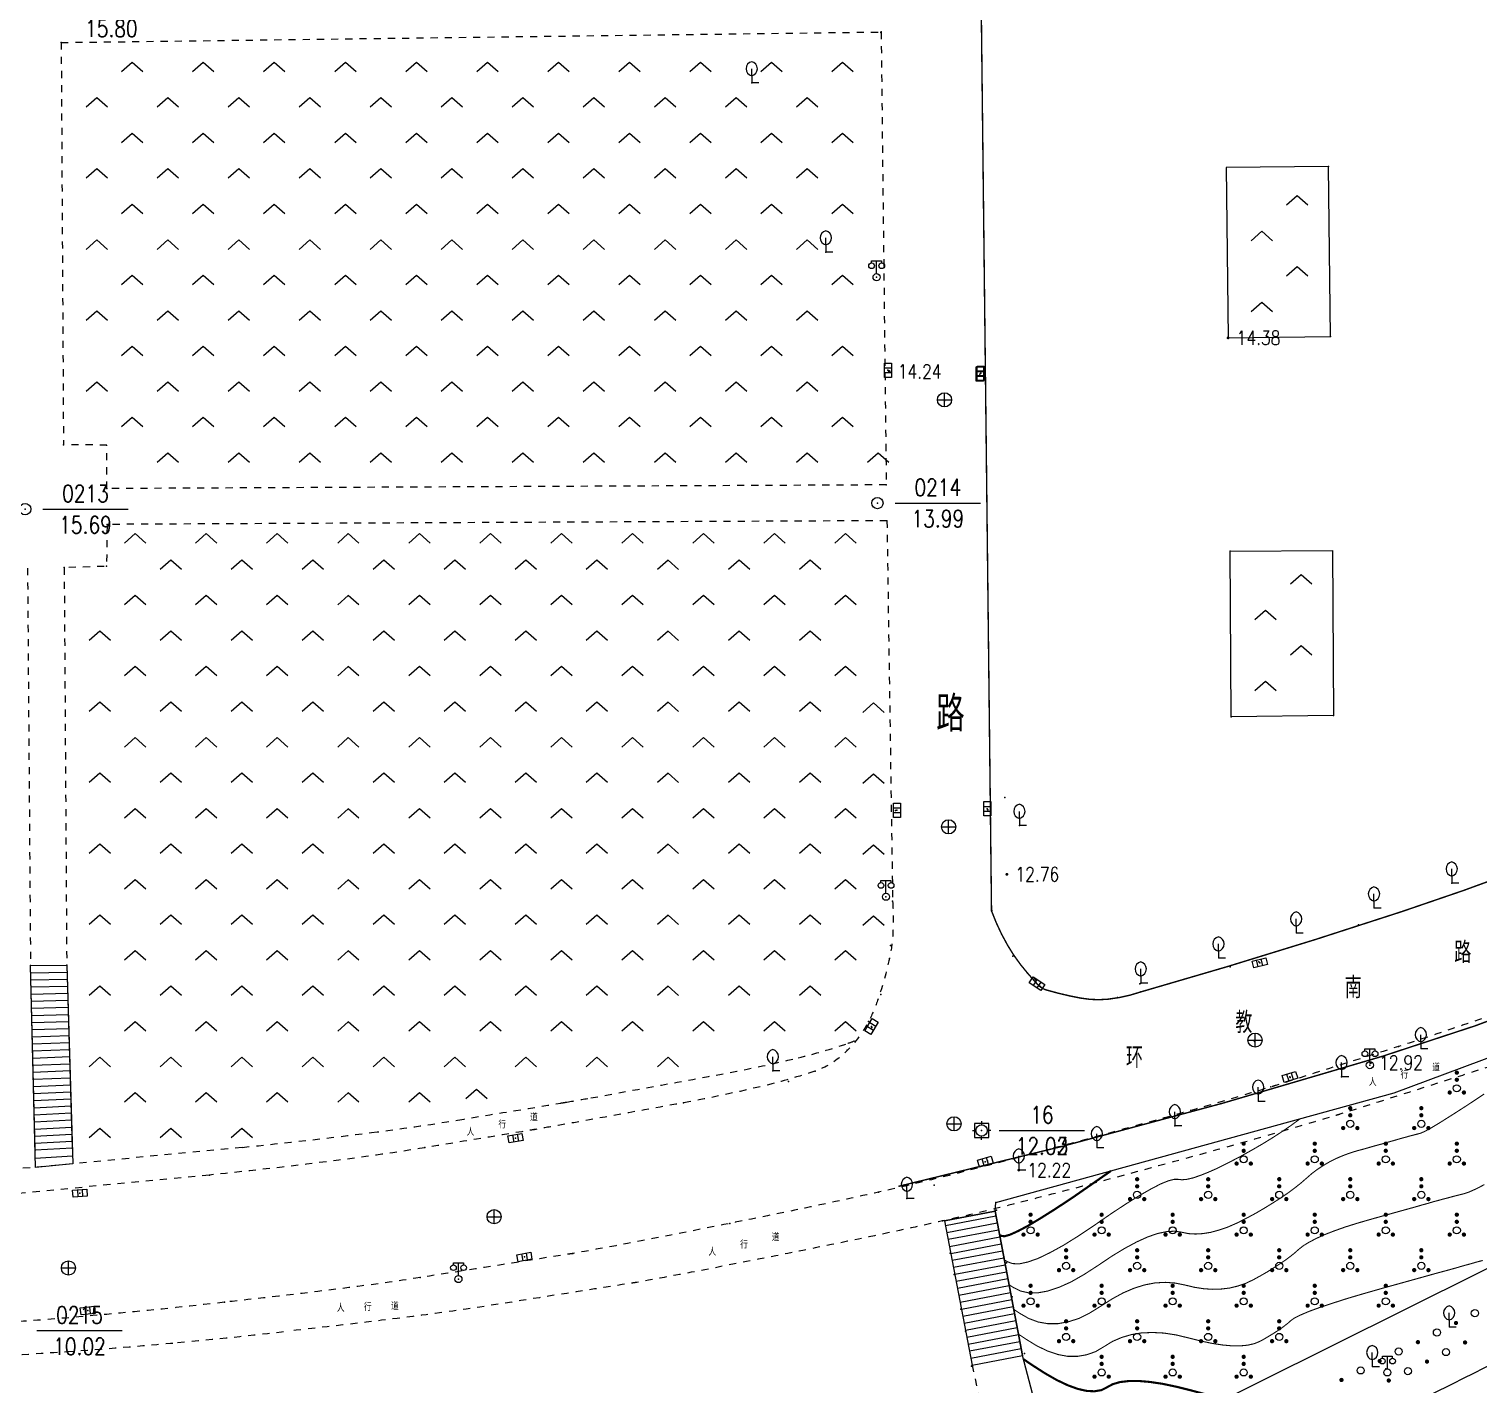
# Model space of a CAD drawing. Extents: x 940 to 2162, y 608 to 1562.
# Drawn here: x 1645.3 to 1747.4, y 707.1 to 802.5 of the extents above; entities that cross this region are included whole.
import ezdxf
from ezdxf.enums import TextEntityAlignment as Align

# ---------------------------------------------------------------- set-up
doc = ezdxf.new("R2010")
doc.units = 0
doc.header["$LTSCALE"] = 0.5
doc.header["$PDSIZE"] = 0.2
doc.linetypes.add('X6', pattern=[2, 1, -1])
doc.layers.get('0').update_dxf_attribs({"linetype": 'CONTINUOUS'})
doc.layers.add('ASSIST', color=7, linetype='CONTINUOUS', plot=False)
for name, color, linetype in [('DGX', 2, 'CONTINUOUS'), ('DLDW', 11, 'CONTINUOUS'), ('DLSS', 4, 'CONTINUOUS'), ('GCD', 1, 'CONTINUOUS'), ('GXYZ', 2, 'CONTINUOUS'), ('JMD', 6, 'CONTINUOUS'), ('KZD', 1, 'CONTINUOUS'), ('ZBTZ', 3, 'CONTINUOUS'), ('ZDH', 1, 'CONTINUOUS')]:
    doc.layers.add(name, color=color, linetype=linetype)
doc.styles.add('HZ', font='rs.shx', dxfattribs={"width": 0.8, "bigfont": 'hztxt.shx'})
doc.linetypes.add('1161', pattern='A,0,[149,AAA.SHX,S=0.15,R=0,X=0,Y=0],-1.6', length=1.6)

# ---------------------------------------------------------------- blocks, each defined once
blk = doc.blocks.new('gc043')
for p, q in [((-1, 0), (1, 0)), ((0, -1), (0, 1))]:
    blk.add_line(p, q)
blk.add_circle((0, 0), 1)
blk = doc.blocks.new('gc097')
for p, q in [((-0.7, 2), (-0.7, 2.3)), ((-0.7, 2.3), (0.7, 2.3)), ((0, 0.5), (0, 2.3)), ((0.7, 2.3), (0.7, 2))]:
    blk.add_line(p, q)
for centre, radius in [((-0.7, 1.6), 0.4), ((0, 0), 0.5), ((0.73, 1.6), 0.4)]:
    blk.add_circle(centre, radius)
blk = doc.blocks.new('gc041')
for p, q in [((-1, 0.5), (1, 0.5)), ((-1, -0.5), (-1, 0.5)), ((-0.33, 0.5), (-0.33, -0.5)), ((0.33, 0.5), (0.33, -0.5)), ((1, 0.5), (1, -0.5)), ((1, -0.5), (-1, -0.5))]:
    blk.add_line(p, q)
blk = doc.blocks.new('gc143')
for p, q in [((0, 1), (0, 2)), ((0, 1), (0, 0)), ((1, 0), (0, 0))]:
    blk.add_line(p, q)
for centre, start, end in [((0.225, 2), 102.68038, 257.31962), ((-0.225, 2), 282.68038, 77.31962)]:
    blk.add_arc(centre, 1.025, start, end)
blk = doc.blocks.new('gc211')
for p, q in [((0, 0), (-1.5, -1.32)), ((1.5, -1.32), (0, 0))]:
    blk.add_line(p, q)
blk = doc.blocks.new('gc115')
blk.add_lwpolyline([(-1, -1), (1, -1), (1, 1), (-1, 1)], close=True)
blk.add_point((0, 0))
blk = doc.blocks.new('gc117')
blk.add_circle((0, 0), 0.8)
blk.add_point((0, 0))
blk = doc.blocks.new('gc253')
at = {"const_width": 0.3}
blk.add_lwpolyline([(-0.15, 0, 1), (0.15, 0, 1)], format="xyb", close=True, dxfattribs=at)
blk = doc.blocks.new('gc170')
at = {"linetype": 'Continuous'}
blk.add_circle((0, 0), 0.5, dxfattribs=at)
blk = doc.blocks.new('GC200')
at = {"linetype": 'Continuous', "const_width": 0.2, "flags": 128}
blk.add_lwpolyline([(-0.1, 0, 1), (0.1, 0, 1)], format="xyb", close=True, dxfattribs=at)
blk = doc.blocks.new('gc116')
for p, q in [((-1.3, 0), (-0.8, 0)), ((0, 1.3), (0, 0.8)), ((1.3, 0), (0.8, 0)), ((0, -1.3), (0, -0.8))]:
    blk.add_line(p, q)
blk.add_circle((0, 0), 0.8)
blk.add_point((0, 0))
blk = doc.blocks.new('gc160')
at = {"const_width": 0.3}
for points in [[(-0.15, 2.2, 1), (0.15, 2.2, 1)], [(-0.15, 1.2, 1), (0.15, 1.2, 1)], [(-1.15, -0.6, 1), (-0.85, -0.6, 1)], [(0.85, -0.6, 1), (1.15, -0.6, 1)]]:
    blk.add_lwpolyline(points, format="xyb", close=True, dxfattribs=at)
blk.add_circle((0, 0), 0.5)

msp = doc.modelspace()

# ---------------------------------------------------------------- linework, layer by layer
at = {"linetype": 'Continuous'}
for p, q in [((1648.42, 722.62), (1645.79, 722.37)), ((1713.33, 719.29, 11.94), (1713.39, 719.89, 12.06)), ((1709.78, 718.62, 11.94), (1713.33, 719.28, 12.03)), ((1709.78, 718.62, 11.94), (1711.71, 708.46, 15.95)), ((1713.33, 719.29, 11.94), (1715.25, 709.14, 15.95)), ((1715.25, 709.14, 15.95), (1713.33, 719.29, 11.94)), ((1711.71, 708.46, 15.95), (1715.25, 709.14, 15.95))]:
    msp.add_line(p, q, dxfattribs=at)
msp.add_point((1740.84, 708.2), dxfattribs=at)
at = {"layer": 'ASSIST', "linetype": 'Continuous', "flags": 128}
msp.add_lwpolyline([(1709.78, 718.62), (1711.71, 708.46), (1715.25, 709.14), (1713.33, 719.29)], close=True, dxfattribs=at)
at = {"layer": 'DGX', "linetype": 'Continuous', "const_width": 0.075}
for points in [[(1714.31, 714.12), (1714.61, 713.92), (1715.12, 713.67), (1715.7, 713.54), (1716.34, 713.54), (1717.05, 713.67), (1717.83, 713.93), (1718.68, 714.31), (1719.59, 714.83), (1720.58, 715.47), (1721.56, 716.13), (1722.47, 716.68), (1723.31, 717.13), (1724.08, 717.48), (1724.78, 717.72), (1725.41, 717.85), (1725.97, 717.88), (1726.46, 717.81), (1726.93, 717.71), (1727.43, 717.68), (1727.95, 717.71), (1728.51, 717.8), (1729.09, 717.96), (1729.71, 718.17), (1730.35, 718.45), (1731.02, 718.79), (1731.69, 719.15), (1732.32, 719.52), (1732.9, 719.88), (1733.45, 720.23), (1733.96, 720.58), (1734.43, 720.93), (1734.86, 721.27), (1735.25, 721.61), (1735.63, 721.94), (1736.03, 722.24), (1736.44, 722.51), (1736.87, 722.76), (1737.32, 722.99), (1737.79, 723.19), (1738.27, 723.37), (1738.78, 723.53), (1739.27, 723.66), (1739.72, 723.79), (1740.14, 723.91), (1740.52, 724.01), (1740.86, 724.11), (1741.17, 724.2), (1741.43, 724.27), (1741.66, 724.34), (1741.87, 724.4), (1742.08, 724.46), (1742.28, 724.51), (1742.48, 724.57), (1742.68, 724.62), (1742.87, 724.67), (1743.07, 724.72), (1743.26, 724.77), (1743.54, 724.89), (1744.01, 725.14), (1744.67, 725.54), (1745.51, 726.07), (1746.54, 726.73), (1747.76, 727.54)], [(1713.98, 715.87), (1714.18, 715.74), (1714.55, 715.6), (1715.03, 715.58), (1715.63, 715.71), (1716.35, 715.96), (1717.18, 716.36), (1718.13, 716.88), (1719.19, 717.54), (1720.37, 718.33), (1721.54, 719.14), (1722.59, 719.83), (1723.51, 720.4), (1724.3, 720.85), (1724.97, 721.2), (1725.51, 721.42), (1725.93, 721.53), (1726.22, 721.53), (1726.49, 721.5), (1726.83, 721.53), (1727.26, 721.63), (1727.76, 721.8), (1728.34, 722.03), (1729, 722.32), (1729.73, 722.69), (1730.55, 723.11), (1731.37, 723.57), (1732.15, 724.02), (1732.88, 724.47), (1733.56, 724.91), (1734.2, 725.35), (1734.78, 725.78), (1734.79, 725.78)], [(1714.64, 712.38), (1715.05, 712.11), (1715.69, 711.74), (1716.36, 711.49), (1717.04, 711.37), (1717.75, 711.37), (1718.48, 711.5), (1719.23, 711.74), (1719.99, 712.12), (1720.78, 712.61), (1721.58, 713.12), (1722.35, 713.54), (1723.12, 713.87), (1723.86, 714.1), (1724.59, 714.24), (1725.31, 714.28), (1726.01, 714.23), (1726.7, 714.09), (1727.37, 713.93), (1728.02, 713.83), (1728.65, 713.79), (1729.26, 713.81), (1729.85, 713.88), (1730.42, 714.02), (1730.97, 714.21), (1731.5, 714.46), (1732.01, 714.74), (1732.48, 715.01), (1732.92, 715.29), (1733.34, 715.56), (1733.73, 715.82), (1734.08, 716.08), (1734.41, 716.34), (1734.7, 716.6), (1735.03, 716.86), (1735.44, 717.11), (1735.94, 717.37), (1736.53, 717.64), (1737.2, 717.9), (1737.96, 718.17), (1738.82, 718.44), (1739.75, 718.71), (1740.68, 718.97), (1741.51, 719.2), (1742.23, 719.4), (1742.85, 719.57), (1743.36, 719.72), (1743.77, 719.83), (1744.07, 719.92), (1744.27, 719.98), (1744.43, 720.02), (1744.62, 720.07), (1744.83, 720.13), (1745.07, 720.19), (1745.33, 720.26), (1745.62, 720.34), (1745.93, 720.42), (1746.27, 720.5), (1746.67, 720.63), (1747.17, 720.85), (1747.77, 721.16)], [(1747.66, 715.82), (1747.38, 715.75), (1747.16, 715.69), (1747, 715.64), (1746.89, 715.61), (1746.71, 715.56), (1746.37, 715.47), (1745.86, 715.32), (1745.18, 715.13), (1744.32, 714.9), (1743.29, 714.61), (1742.1, 714.28), (1740.73, 713.9), (1739.36, 713.51), (1738.14, 713.15), (1737.08, 712.81), (1736.18, 712.51), (1735.44, 712.24), (1734.85, 711.99), (1734.42, 711.78), (1734.15, 711.59), (1733.95, 711.41), (1733.73, 711.24), (1733.49, 711.06), (1733.23, 710.88), (1732.95, 710.7), (1732.64, 710.51), (1732.32, 710.32), (1731.98, 710.13), (1731.59, 709.97), (1731.13, 709.86), (1730.61, 709.81), (1730.01, 709.81), (1729.35, 709.87), (1728.62, 709.98), (1727.81, 710.15), (1726.94, 710.37), (1726.06, 710.58), (1725.21, 710.71), (1724.41, 710.75), (1723.64, 710.72), (1722.92, 710.6), (1722.24, 710.4), (1721.59, 710.12), (1720.99, 709.75), (1720.4, 709.4), (1719.77, 709.18), (1719.13, 709.07), (1718.45, 709.07), (1717.75, 709.2), (1717.02, 709.45), (1716.27, 709.81), (1715.49, 710.29), (1714.97, 710.64)]]:
    msp.add_lwpolyline(points, dxfattribs=at)
at = {"layer": 'DGX', "color": 3, "linetype": 'Continuous', "const_width": 0.15}
for points in [[(1713.65, 717.61), (1713.74, 717.56), (1713.98, 717.52), (1714.37, 717.63), (1714.93, 717.88), (1715.65, 718.26), (1716.53, 718.79), (1717.58, 719.45), (1718.79, 720.25), (1720.16, 721.2), (1721.48, 722.12)], [(1729.52, 706.07), (1729.21, 706.13), (1728.26, 706.37), (1727.18, 706.66), (1726.1, 706.93), (1725.11, 707.14), (1724.22, 707.27), (1723.42, 707.34), (1722.72, 707.33), (1722.12, 707.26), (1721.61, 707.11), (1721.2, 706.89), (1720.8, 706.69), (1720.32, 706.61), (1719.77, 706.64), (1719.15, 706.78), (1718.46, 707.03), (1717.68, 707.4), (1716.84, 707.88), (1715.92, 708.47), (1715.32, 708.88)]]:
    msp.add_lwpolyline(points, dxfattribs=at)
at = {"layer": 'DLSS', "linetype": 'Continuous', "const_width": 0.1}
msp.add_lwpolyline([(1706.59, 721.05, 0.017307), (1740.62, 730.2, 0.029753), (1759.84, 737.37, 0.002264), (1797.93, 754.41, 0.016867), (1802.95, 756.89, 0.005613), (1818.87, 765.67, 0.016551), (1824.13, 768.88, 0.004146), (1824.78, 769.32, 0.000071), (1862.92, 795.31, 0.002848), (1919.74, 834.52, 0.002246), (1991.3, 884.98)], format="xyb", dxfattribs=at)
at = {"layer": 'DLSS', "linetype": 'Continuous', "const_width": 0.1, "flags": 128}
msp.add_lwpolyline([(1713.08, 740.43), (1711.49, 880.45)], dxfattribs=at)
at = {"layer": 'DLSS', "linetype": 'Continuous', "flags": 128}
for points in [[(1723.58, 734.72, 0.1, 0.1, 0.010533), (1741.97, 740.38, 0.1, 0.1, 0.014817), (1754.81, 745.06, 0.1, 0.1, 0.00044), (1766.46, 749.71, 0.1, 0.1, 0.002489), (1768.51, 750.54, 0.1, 0.1, 0.014074), (1792.58, 761.26, 0.1, 0.1, 0.020321), (1808.7, 769.81, 0.1, 0.1, 0.008273), (1821.42, 777.52, 0.1, 0.1, 0.007654), (1834.9, 786.29, 0.1, 0.1, 0.002059), (1845.26, 793.32, 0.1, 0.1, 0.001573), (1858.76, 802.62, 0.1, 0.1, 0.006646), (1865.26, 807.26, 0.1, 0.1, 0.005572), (1872.88, 812.99, 0.1, 0.1, 0.063061), (1873.91, 814.01, 0.1, 0.1, 0.018351), (1876.85, 818.06, 0.1, 0.1, 0)], [(1713.08, 740.43, 0.1, 0.1, 0.043804), (1714.21, 738.01, 0.1, 0.1, 0.048304), (1715.62, 736.04, 0.1, 0.1, 0.00604), (1716.28, 735.3, 0.1, 0.1, 0.024994), (1716.45, 735.13, 0.1, 0.1, 0.112438), (1716.97, 734.85, 0.1, 0.1, 0.026204), (1719.4, 734.28, 0.1, 0.1, 0.069723), (1721.28, 734.21, 0.1, 0.1, 0.055506), (1723.58, 734.72, 0.1, 0.1, 0)]]:
    msp.add_lwpolyline(points, format="xyseb", dxfattribs=at)
at = {"layer": 'DLSS', "linetype": 'X6', "flags": 128}
for points in [[(1647.6, 801.55), (1705.31, 802.29)], [(1705.31, 802.29), (1705.67, 770.41)], [(1647.6, 801.55), (1647.76, 773.24)], [(1650.82, 773.21), (1647.76, 773.24)], [(1650.82, 770.15), (1650.82, 773.21)], [(1705.67, 770.41), (1650.82, 770.15)], [(1705.72, 767.89), (1650.83, 767.63), (1650.79, 764.68), (1647.81, 764.59)], [(1705.72, 767.89), (1706.12, 741.1)], [(1645.23, 764.55), (1645.44, 736.57)], [(1647.81, 764.59), (1647.99, 736.61)], [(1660.34, 723.78), (1645.8, 722.37), (1636.44, 721.87), (1629.15, 721.67), (1593.15, 721.07)], [(1711.71, 708.46), (1712.2, 706.25)]]:
    msp.add_lwpolyline(points, dxfattribs=at)
for points in [[(1706.12, 741.1, -0.03064), (1706.13, 738.75, -0.042506), (1705.9, 737.08, -0.023633), (1705.1, 734.23, -0.040625), (1704.43, 732.65, -0.085406), (1702.68, 730.36, -0.105387), (1700.66, 729.15, -0.02279), (1697.17, 728.14, -0.014078), (1691.41, 726.92, -0.000486), (1682.57, 725.32, -0.002576), (1680.9, 725.03, -0.00119), (1680.47, 724.96, -0.00007), (1673.2, 723.76, -0.009138), (1667.15, 722.88, -0.006098), (1658.03, 721.83)], [(1756.97, 736.24, -0.004853), (1747.72, 732.89, -0.007545), (1741.72, 730.88, -0.000138), (1733.1, 728.14, -0.003267), (1732.73, 728.03, -0.004602), (1727.1, 726.38, -0.003122), (1718.77, 724.08, -0.003912), (1710.1, 721.81, -0.006862), (1705.13, 720.63, -0.003309), (1700.73, 719.67, -0.002403), (1694.66, 718.43, -0.002057), (1688, 717.12, -0.003137), (1683.62, 716.31, -0.005146), (1683.23, 716.25, -0.000191), (1672.87, 714.62, -0.007373), (1667.85, 713.91, -0.004242), (1659.09, 712.88)], [(1761.47, 734.21, -0.004853), (1752.22, 730.86, -0.007545), (1746.22, 728.85, -0.000138), (1737.59, 726.11, -0.003267), (1737.23, 726, -0.004602), (1731.6, 724.35, -0.003122), (1723.27, 722.05, -0.003912), (1714.6, 719.78, -0.006862), (1709.63, 718.6, -0.003309), (1705.23, 717.64, -0.002403), (1699.16, 716.4, -0.002057), (1692.49, 715.09, -0.003137), (1688.12, 714.28, -0.005146), (1687.73, 714.22, -0.000191), (1677.37, 712.59, -0.007373), (1672.34, 711.88, -0.004242), (1663.59, 710.85)], [(1659.09, 712.88, -0.005578), (1651.29, 712.07, -0.005578), (1643.48, 711.43, -0.00509), (1636.34, 711.01, -0.00509), (1629.19, 710.73)]]:
    msp.add_lwpolyline(points, format="xyb", dxfattribs=at)
at = {"layer": 'DLSS', "linetype": 'X6'}
for points in [[(1703.6, 731.36, -0.03038), (1702.96, 731.1, -0.02279), (1699.47, 730.08, -0.014078), (1693.71, 728.87, -0.000486), (1684.87, 727.26, -0.002576), (1683.2, 726.97, -0.00119), (1682.77, 726.9, -0.00007), (1675.5, 725.7, -0.009138), (1669.45, 724.82, -0.006098), (1660.34, 723.78)], [(1663.59, 710.85, -0.005578), (1655.79, 710.04, -0.005578), (1647.98, 709.41, -0.00509), (1640.84, 708.98, -0.009185), (1627.94, 708.58)]]:
    msp.add_lwpolyline(points, format="xyb", dxfattribs=at)
at = {"layer": 'DLSS', "linetype": 'X6', "elevation": 10.22, "flags": 128}
msp.add_lwpolyline([(1658.03, 721.83), (1643.49, 720.43), (1634.13, 719.93), (1626.85, 719.72), (1590.85, 719.13)], dxfattribs=at)
at = {"layer": 'JMD', "linetype": 'Continuous'}
for p, q in [((1645.44, 736.57), (1647.99, 736.61)), ((1645.79, 722.37), (1645.44, 736.57)), ((1645.45, 736.07), (1648.01, 736.11)), ((1647.99, 736.61), (1648.42, 722.62)), ((1645.47, 735.57), (1648.02, 735.62)), ((1645.48, 735.07), (1648.04, 735.12)), ((1645.49, 734.57), (1648.05, 734.63)), ((1645.5, 734.07), (1648.07, 734.13)), ((1645.52, 733.57), (1648.08, 733.64)), ((1645.53, 733.07), (1648.1, 733.14)), ((1645.54, 732.57), (1648.11, 732.64)), ((1645.55, 732.07), (1648.13, 732.15)), ((1645.56, 731.57), (1648.14, 731.65)), ((1645.58, 731.07), (1648.16, 731.16)), ((1645.59, 730.57), (1648.17, 730.66)), ((1645.6, 730.07), (1648.19, 730.17)), ((1645.61, 729.57), (1648.2, 729.67)), ((1645.62, 729.07), (1648.22, 729.18)), ((1645.64, 728.57), (1648.23, 728.68)), ((1645.65, 728.07), (1648.25, 728.18)), ((1645.66, 727.57), (1648.26, 727.69)), ((1645.67, 727.07), (1648.28, 727.19)), ((1645.69, 726.57), (1648.29, 726.7)), ((1645.7, 726.07), (1648.31, 726.2)), ((1645.71, 725.57), (1648.32, 725.71)), ((1645.72, 725.07), (1648.34, 725.21)), ((1645.73, 724.57), (1648.35, 724.71)), ((1645.75, 724.07), (1648.37, 724.22)), ((1645.77, 723.02), (1648.4, 723.19)), ((1709.78, 718.62), (1711.71, 708.46)), ((1709.85, 718.29), (1713.39, 718.96)), ((1715.25, 709.14), (1713.33, 719.29)), ((1709.94, 717.8), (1713.48, 718.47)), ((1710.03, 717.31), (1713.58, 717.98)), ((1710.13, 716.81), (1713.67, 717.49)), ((1710.22, 716.32), (1713.76, 717)), ((1710.31, 715.83), (1713.86, 716.5)), ((1710.41, 715.34), (1713.95, 716.01)), ((1710.5, 714.85), (1714.04, 715.52)), ((1710.59, 714.36), (1714.14, 715.03)), ((1710.68, 713.87), (1714.23, 714.54)), ((1710.78, 713.38), (1714.32, 714.05)), ((1710.87, 712.88), (1714.42, 713.56)), ((1710.96, 712.39), (1714.51, 713.07)), ((1711.06, 711.9), (1714.6, 712.57)), ((1711.15, 711.41), (1714.69, 712.08)), ((1711.24, 710.92), (1714.79, 711.59)), ((1711.34, 710.43), (1714.88, 711.1)), ((1711.43, 709.94), (1714.97, 710.61)), ((1711.52, 709.45), (1715.07, 710.12)), ((1711.62, 708.95), (1715.16, 709.63))]:
    msp.add_line(p, q, dxfattribs=at)
at = {"layer": 'JMD', "linetype": 'Continuous', "flags": 128}
msp.add_lwpolyline([(1645.76, 723.58), (1645.44, 736.57), (1647.99, 736.61), (1648.38, 723.73)], close=True, dxfattribs=at)
at = {"layer": 'KZD', "linetype": 'Continuous'}
for p, q in [((1646.31, 768.7), (1652.31, 768.7)), ((1706.3, 769.13), (1712.3, 769.13)), ((1713.63, 724.97), (1719.63, 724.97)), ((1713.63, 724.97), (1719.63, 724.97)), ((1645.89, 710.88), (1651.89, 710.88))]:
    msp.add_line(p, q, dxfattribs=at)
at = {"layer": 'ZBTZ', "linetype": '1161', "flags": 128}
msp.add_lwpolyline([(2121.82, 1026.51), (2151.19, 995.67), (2151.42, 993.36), (2151.53, 990.43), (2151.53, 989.01), (2151.38, 988.34), (2151, 986.93), (2150.02, 985.07), (2148.29, 982.5), (2146.19, 980.09), (2145.7, 979.78), (2096.33, 944.91), (2043.54, 908.4), (1945.97, 839.94), (1866.41, 784.94), (1844, 770.51), (1793.75, 739.61), (1787.35, 736.36), (1781.6, 733.16), (1764.84, 723.95), (1752.6, 717.55), (1721.55, 702.1), (1717.35, 700.44), (1716.8, 703.25), (1715.25, 709.14), (1713.33, 719.29), (1713.39, 719.89), (1741.42, 727.61), (1760.94, 734.89), (1799.05, 751.94), (1804.24, 754.5), (1825.48, 766.53), (1841.91, 776.8), (1864.56, 793.15), (1992.85, 882.76), (2000.01, 888.8), (2003.78, 892.56), (2012.65, 902.66), (2015.54, 906.34), (2020.91, 915), (2025.38, 925.02), (2030.02, 940.68), (2031.48, 947.7), (2032.67, 959.12), (2038.74, 959.05), (2038.79, 969.11), (2032.71, 969.19), (2030.8, 1037.78), (2029.78, 1088.82), (2027.96, 1095.29), (2025.31, 1099.93), (2022.41, 1105.06), (2019.03, 1109.61), (2017.02, 1111.92), (2001.14, 1128.32), (1942.65, 1190.71), (1941.55, 1191.89), (1941.02, 1193.1), (1940.91, 1193.98), (1940.93, 1194.88), (1941.08, 1195.88), (1941.44, 1197.02), (1942.05, 1198.13), (1942.56, 1198.77), (1943.3, 1199.49), (1944.46, 1200.39), (1945.46, 1200.71), (1947.06, 1201.06), (1949.3, 1201.03), (1953.93, 1200.94), (1955.83, 1200.74), (2121.12, 1027.25)], close=True, dxfattribs=at)
at = {"layer": 'ZBTZ', "linetype": 'Continuous', "flags": 128}
for points, elevation in [([(1729.73, 780.76), (1736.93, 780.85), (1736.8, 792.82), (1729.6, 792.74)], 14.38), ([(1737.15, 754.19), (1729.94, 754.08), (1729.87, 765.75), (1737.08, 765.8)], 13.44)]:
    msp.add_lwpolyline(points, close=True, dxfattribs=dict(at, elevation=elevation))
msp.add_lwpolyline([(1750.45, 709.65, -0.004776), (1744.63, 706.68, -0.002409), (1732.99, 700.96, -0.000441), (1731.87, 700.42, -0.000032), (1716.23, 692.86, -0.000903), (1715.13, 692.33, -0.000229), (1710.78, 690.25), (1712.61, 685.29), (1799.02, 729.95)], format="xyb", dxfattribs=at)
at = {"layer": 'ZDH', "linetype": 'Continuous'}
for p in [(1705.3, 802.26, 15.14), (1705.31, 802.29, 15.14), (1647.6, 801.55, 15.72), (1696.2, 798.7, 15.77), (1736.8, 792.82, 14.81), (1701.42, 786.8, 15.83), (1704.99, 785.03, 15.21), (1729.73, 780.76, 14.38), (1736.93, 780.85, 14.38), (1705.79, 778.48, 14.23), (1705.88, 778.39, 14.24), (1712.26, 778.21, 14.28), (1712.32, 778.27, 14.26), (1709.77, 776.4, 14.23), (1709.77, 776.32, 14.24), (1647.76, 773.24, 15.66), (1650.82, 770.15, 15.69), (1705.67, 770.41, 13.86), (1650.83, 767.63, 15.68), (1705.72, 767.89, 13.74), (1729.87, 765.75, 13.84), (1647.81, 764.59, 15.69), (1650.79, 764.68, 15.64), (1729.94, 754.08, 13.38), (1737.15, 754.19, 13.44), (1714.02, 748.4, 12.98), (1706.33, 747.5, 12.75), (1706.42, 747.51, 12.74), (1712.78, 747.62, 12.79), (1712.81, 747.53, 12.8), (1710.06, 746.34, 12.77), (1710.08, 746.31, 12.78), (1715.04, 746.43, 12.85), (1714.16, 743, 12.76), (1745.47, 742.38, 13.24), (1705.65, 741.42, 12.64), (1705.65, 741.42, 12.64), (1705.65, 741.42, 12.64), (1706.12, 741.1, 12.44), (1706.12, 741.1, 12.44), (1706.12, 741.1, 12.44), (1713.08, 740.43, 12.47), (1713.1, 740.45, 12.47), (1713.1, 740.45, 12.47), (1713.1, 740.45, 12.47), (1738.91, 739.44, 12.85), (1738.91, 739.44, 12.85), (1738.91, 739.44, 12.85), (1705.98, 737.98, 12.24), (1705.9, 737.08, 12.16), (1705.9, 737.08, 12.16), (1705.9, 737.08, 12.16), (1714.59, 737.25, 12.31), (1714.59, 737.25, 12.31), (1714.59, 737.25, 12.31), (1645.44, 736.57, 15.31), (1647.99, 736.61, 15.34), (1715.62, 736.04, 12.26), (1729.88, 736.49, 12.5), (1729.88, 736.49, 12.5), (1729.88, 736.49, 12.5), (1731.9, 736.85, 12.6), (1731.9, 736.85, 12.6), (1731.9, 736.85, 12.6), (1731.96, 736.77, 12.6), (1716.11, 735.64, 12.22), (1716.11, 735.64, 12.22), (1716.11, 735.64, 12.22), (1716.19, 735.57, 12.2), (1716.45, 735.13, 12.17), (1716.52, 735.1, 12.17), (1716.52, 735.1, 12.17), (1716.52, 735.1, 12.17), (1723.52, 735.29, 12.61), (1723.52, 735.29, 12.61), (1723.52, 735.29, 12.61), (1723.58, 735.34, 12.62), (1705.29, 734.55, 11.99), (1719.4, 734.28, 12.25), (1721.95, 734.33, 12.33), (1721.95, 734.33, 12.33), (1721.95, 734.33, 12.33), (1723.58, 734.72, 12.33), (1704.43, 732.65, 11.86), (1704.43, 732.65, 11.86), (1704.43, 732.65, 11.86), (1704.64, 732.29, 11.84), (1704.64, 732.29, 11.84), (1704.64, 732.29, 11.84), (1704.65, 732.22, 11.85), (1731.6, 731.24, 12.6), (1731.63, 731.33, 12.6), (1731.63, 731.33, 12.6), (1731.63, 731.33, 12.6), (1741.72, 730.88, 12.83), (1741.72, 730.88, 12.83), (1741.72, 730.88, 12.83), (1702.91, 730.63, 11.7), (1739.76, 729.74, 12.92), (1697.69, 729.16, 11.87), (1697.69, 729.16, 11.87), (1697.69, 729.16, 11.87), (1700.66, 729.15, 11.64), (1700.66, 729.15, 11.64), (1700.66, 729.15, 11.64), (1734.08, 728.74, 12.6), (1734.08, 728.74, 12.6), (1734.08, 728.74, 12.6), (1734.11, 728.69, 12.6), (1737.72, 728.75, 12.96), (1739.71, 729.57, 12.9), (1739.71, 729.57, 12.9), (1739.71, 729.57, 12.9), (1698.8, 728.42, 11.57), (1732.73, 728.03, 12.55), (1732.73, 728.03, 12.55), (1732.73, 728.03, 12.55), (1691.41, 726.92, 11.27), (1691.41, 726.92, 11.27), (1691.41, 726.92, 11.27), (1680.9, 725.03, 10.91), (1680.9, 725.03, 10.91), (1680.9, 725.03, 10.91), (1710.44, 725.44, 11.97), (1710.44, 725.44, 11.97), (1710.44, 725.44, 11.97), (1712.38, 724.97, 12.02), (1725.98, 725.29, 12.49), (1648.38, 723.73, 10.13), (1648.38, 723.73, 10.13), (1673.2, 723.76, 10.69), (1673.2, 723.76, 10.69), (1673.2, 723.76, 10.69), (1679.57, 724.43, 10.8), (1679.57, 724.43, 10.8), (1679.57, 724.43, 10.8), (1718.77, 724.08, 12.14), (1718.77, 724.08, 12.14), (1718.77, 724.08, 12.14), (1645.76, 723.58, 10.07), (1645.76, 723.58, 10.07), (1712.64, 722.77, 11.91), (1712.64, 722.77, 11.91), (1712.64, 722.77, 11.91), (1712.79, 722.84, 11.93), (1658.03, 721.83, 10.22), (1658.03, 721.83, 10.22), (1658.03, 721.83, 10.22), (1715, 722.18, 12.22), (1648.92, 720.55, 9.96), (1648.92, 720.55, 9.96), (1705.13, 720.63, 11.64), (1705.13, 720.63, 11.64), (1705.13, 720.63, 11.64), (1706.59, 721.05, 11.69), (1709.04, 721.13, 11.86), (1707.13, 720.18, 11.87), (1713.39, 719.89, 12.06), (1678.07, 718.9, 10.83), (1678.07, 718.9, 10.83), (1678.07, 718.9, 10.83), (1678.09, 718.89, 10.85), (1678.09, 718.89, 10.85), (1709.63, 718.6, 11.96), (1709.63, 718.6, 11.96), (1709.63, 718.6, 11.96), (1709.78, 718.62, 11.94), (1713.33, 719.28, 12.03), (1713.43, 719.35, 12.05), (1713.43, 719.35, 12.05), (1713.43, 719.35, 12.05), (1694.66, 718.43, 11.32), (1694.66, 718.43, 11.32), (1694.66, 718.43, 11.32), (1680.2, 716.07, 10.87), (1680.2, 716.07, 10.87), (1680.2, 716.07, 10.87), (1683.62, 716.31, 10.98), (1683.62, 716.31, 10.98), (1683.62, 716.31, 10.98), (1710.16, 716.33, 13.21), (1710.16, 716.33, 13.21), (1710.16, 716.33, 13.21), (1714.14, 715.66, 13.19), (1714.14, 715.66, 13.19), (1714.14, 715.66, 13.19), (1648.11, 715.29, 9.98), (1648.11, 715.29, 9.98), (1672.87, 714.62, 10.63), (1672.87, 714.62, 10.63), (1672.87, 714.62, 10.63), (1675.56, 714.51, 10.88), (1675.56, 714.51, 10.88), (1675.56, 714.51, 10.88), (1710.44, 714.83, 13.2), (1710.44, 714.83, 13.2), (1710.44, 714.83, 13.2), (1659.09, 712.88, 10.23), (1659.09, 712.88, 10.23), (1659.09, 712.88, 10.23), (1710.92, 712.4, 14.61), (1710.92, 712.4, 14.61), (1710.92, 712.4, 14.61), (1714.54, 713.25, 14.64), (1714.54, 713.25, 14.64), (1714.54, 713.25, 14.64), (1649.47, 712.29, 9.95), (1649.47, 712.29, 9.95), (1711.26, 710.85, 14.61), (1711.26, 710.85, 14.61), (1711.26, 710.85, 14.61), (1711.66, 708.38, 15.96), (1711.66, 708.38, 15.96), (1711.66, 708.38, 15.96), (1711.71, 708.46, 15.95), (1715.4, 709.28, 15.62), (1715.4, 709.28, 15.62), (1715.4, 709.28, 15.62)]:
    msp.add_point(p, dxfattribs=at)

# ---------------------------------------------------------------- block references
at = {"layer": 'DLDW', "linetype": 'Continuous', "xscale": 0.5, "yscale": 0.5}
for p in [(1704.99, 785.03, 15.21), (1705.65, 741.42, 12.64), (1739.71, 729.57, 12.9), (1675.56, 714.51, 10.88), (1740.94, 707.94, 15.84)]:
    msp.add_blockref('gc097', p, dxfattribs=at)
at = {"layer": 'GCD', "linetype": 'Continuous'}
ref = msp.add_blockref('GC200', (1729.73, 780.76, 14.38), dxfattribs=dict(at, xscale=0.5, yscale=0.5, zscale=0.5))
ref.add_attrib('height', '14.38', dxfattribs={"linetype": 'Continuous', "height": 1, "style": 'HZ', "width": 0.8}).set_placement((1730.33, 780.76, 14.38), align=Align.MIDDLE_LEFT)
ref = msp.add_blockref('GC200', (1705.88, 778.39, 14.24), dxfattribs=dict(at, xscale=0.5, yscale=0.5, zscale=0.5))
ref.add_attrib('height', '14.24', dxfattribs={"linetype": 'Continuous', "height": 1, "style": 'HZ', "width": 0.8}).set_placement((1706.48, 778.39, 14.24), align=Align.MIDDLE_LEFT)
ref = msp.add_blockref('GC200', (1714.16, 743, 12.76), dxfattribs=dict(at, xscale=0.5, yscale=0.5, zscale=0.5))
ref.add_attrib('height', '12.76', dxfattribs={"linetype": 'Continuous', "height": 1, "style": 'HZ', "width": 0.8}).set_placement((1714.76, 743, 12.76), align=Align.MIDDLE_LEFT)
ref = msp.add_blockref('GC200', (1739.76, 729.74, 12.92), dxfattribs=dict(at, xscale=0.5, yscale=0.5, zscale=0.5))
ref.add_attrib('height', '12.92', dxfattribs={"linetype": 'Continuous', "height": 1, "style": 'HZ', "width": 0.8}).set_placement((1740.36, 729.74, 12.92), align=Align.MIDDLE_LEFT)
ref = msp.add_blockref('GC200', (1715, 722.18, 12.22), dxfattribs=dict(at, xscale=0.5, yscale=0.5, zscale=0.5))
ref.add_attrib('height', '12.22', dxfattribs={"linetype": 'Continuous', "height": 1, "style": 'HZ', "width": 0.8}).set_placement((1715.6, 722.18, 12.22), align=Align.MIDDLE_LEFT)
at = {"layer": 'GXYZ', "linetype": 'Continuous', "xscale": 0.5, "yscale": 0.5, "zscale": 0.5}
for p, rotation in [((1705.79, 778.48, 14.23), 90), ((1712.26, 778.21, 14.28), 270), ((1712.32, 778.27, 14.26), 90), ((1712.78, 747.62, 12.79), 90), ((1706.42, 747.51, 12.74), 90), ((1731.96, 736.77, 12.6), 193.7882880102591), ((1716.28, 735.3), 326.6019541860506), ((1704.64, 732.29, 11.84), 59.01689012150865), ((1734.08, 728.74, 12.6), 17.4008644065725), ((1679.57, 724.43, 10.8), 10.08581660843414), ((1712.64, 722.77, 11.91), 196.1933528270302), ((1648.92, 720.55, 9.96), 4.190166384162169), ((1680.2, 716.07, 10.87), 10.31217081632518), ((1649.47, 712.29, 9.95), 186.1245665934016)]:
    msp.add_blockref('gc041', p, dxfattribs=dict(at, rotation=rotation))
at = {"layer": 'GXYZ', "linetype": 'Continuous', "xscale": 0.5, "yscale": 0.5}
for p in [(1709.77, 776.4, 14.23), (1710.06, 746.34, 12.77), (1731.63, 731.33, 12.6), (1710.44, 725.44, 11.97), (1678.07, 718.9, 10.83), (1648.11, 715.29, 9.98)]:
    msp.add_blockref('gc043', p, dxfattribs=at)
at = {"layer": 'KZD', "linetype": 'Continuous', "xscale": 0.5, "yscale": 0.5}
for name, p in [('gc117', (1705.05, 769.13, 13.99)), ('gc117', (1645.06, 768.7, 15.69)), ('gc116', (1712.38, 724.97, 12.02)), ('gc115', (1712.38, 724.97, 12.03))]:
    msp.add_blockref(name, p, dxfattribs=at)
at = {"layer": 'ZBTZ', "linetype": 'Continuous', "xscale": 0.5, "yscale": 0.5}
for name, p in [('gc211', (1652.6, 800.15)), ('gc211', (1657.6, 800.15)), ('gc211', (1662.6, 800.15)), ('gc211', (1667.6, 800.15)), ('gc211', (1672.6, 800.15)), ('gc211', (1677.6, 800.15)), ('gc211', (1682.6, 800.15)), ('gc211', (1687.6, 800.15)), ('gc211', (1692.6, 800.15)), ('gc143', (1696.2, 798.7, 15.77)), ('gc211', (1697.6, 800.15)), ('gc211', (1702.6, 800.15)), ('gc211', (1650.1, 797.65)), ('gc211', (1655.1, 797.65)), ('gc211', (1660.1, 797.65)), ('gc211', (1665.1, 797.65)), ('gc211', (1670.1, 797.65)), ('gc211', (1675.1, 797.65)), ('gc211', (1680.1, 797.65)), ('gc211', (1685.1, 797.65)), ('gc211', (1690.1, 797.65)), ('gc211', (1695.1, 797.65)), ('gc211', (1700.1, 797.65)), ('gc211', (1652.6, 795.15)), ('gc211', (1657.6, 795.15)), ('gc211', (1662.6, 795.15)), ('gc211', (1667.6, 795.15)), ('gc211', (1672.6, 795.15)), ('gc211', (1677.6, 795.15)), ('gc211', (1682.6, 795.15)), ('gc211', (1687.6, 795.15)), ('gc211', (1692.6, 795.15)), ('gc211', (1697.6, 795.15)), ('gc211', (1702.6, 795.15)), ('gc211', (1650.1, 792.65)), ('gc211', (1655.1, 792.65)), ('gc211', (1660.1, 792.65)), ('gc211', (1665.1, 792.65)), ('gc211', (1670.1, 792.65)), ('gc211', (1675.1, 792.65)), ('gc211', (1680.1, 792.65)), ('gc211', (1685.1, 792.65)), ('gc211', (1690.1, 792.65)), ('gc211', (1695.1, 792.65)), ('gc211', (1700.1, 792.65)), ('gc211', (1652.6, 790.15)), ('gc211', (1657.6, 790.15)), ('gc211', (1662.6, 790.15)), ('gc211', (1667.6, 790.15)), ('gc211', (1672.6, 790.15)), ('gc211', (1677.6, 790.15)), ('gc211', (1682.6, 790.15)), ('gc211', (1687.6, 790.15)), ('gc211', (1692.6, 790.15)), ('gc211', (1697.6, 790.15)), ('gc211', (1702.6, 790.15)), ('gc211', (1734.6, 790.76)), ('gc143', (1701.42, 786.8, 15.83)), ('gc211', (1732.1, 788.26)), ('gc211', (1650.1, 787.65)), ('gc211', (1655.1, 787.65)), ('gc211', (1660.1, 787.65)), ('gc211', (1665.1, 787.65)), ('gc211', (1670.1, 787.65)), ('gc211', (1675.1, 787.65)), ('gc211', (1680.1, 787.65)), ('gc211', (1685.1, 787.65)), ('gc211', (1690.1, 787.65)), ('gc211', (1695.1, 787.65)), ('gc211', (1700.1, 787.65)), ('gc211', (1652.6, 785.15)), ('gc211', (1657.6, 785.15)), ('gc211', (1662.6, 785.15)), ('gc211', (1667.6, 785.15)), ('gc211', (1672.6, 785.15)), ('gc211', (1677.6, 785.15)), ('gc211', (1682.6, 785.15)), ('gc211', (1687.6, 785.15)), ('gc211', (1692.6, 785.15)), ('gc211', (1697.6, 785.15)), ('gc211', (1702.6, 785.15)), ('gc211', (1734.6, 785.76)), ('gc211', (1732.1, 783.26)), ('gc211', (1650.1, 782.65)), ('gc211', (1655.1, 782.65)), ('gc211', (1660.1, 782.65)), ('gc211', (1665.1, 782.65)), ('gc211', (1670.1, 782.65)), ('gc211', (1675.1, 782.65)), ('gc211', (1680.1, 782.65)), ('gc211', (1685.1, 782.65)), ('gc211', (1690.1, 782.65)), ('gc211', (1695.1, 782.65)), ('gc211', (1700.1, 782.65)), ('gc211', (1652.6, 780.15)), ('gc211', (1657.6, 780.15)), ('gc211', (1662.6, 780.15)), ('gc211', (1667.6, 780.15)), ('gc211', (1672.6, 780.15)), ('gc211', (1677.6, 780.15)), ('gc211', (1682.6, 780.15)), ('gc211', (1687.6, 780.15)), ('gc211', (1692.6, 780.15)), ('gc211', (1697.6, 780.15)), ('gc211', (1702.6, 780.15)), ('gc211', (1650.1, 777.65)), ('gc211', (1655.1, 777.65)), ('gc211', (1660.1, 777.65)), ('gc211', (1665.1, 777.65)), ('gc211', (1670.1, 777.65)), ('gc211', (1675.1, 777.65)), ('gc211', (1680.1, 777.65)), ('gc211', (1685.1, 777.65)), ('gc211', (1690.1, 777.65)), ('gc211', (1695.1, 777.65)), ('gc211', (1700.1, 777.65)), ('gc211', (1652.6, 775.15)), ('gc211', (1657.6, 775.15)), ('gc211', (1662.6, 775.15)), ('gc211', (1667.6, 775.15)), ('gc211', (1672.6, 775.15)), ('gc211', (1677.6, 775.15)), ('gc211', (1682.6, 775.15)), ('gc211', (1687.6, 775.15)), ('gc211', (1692.6, 775.15)), ('gc211', (1697.6, 775.15)), ('gc211', (1702.6, 775.15)), ('gc211', (1655.1, 772.65)), ('gc211', (1660.1, 772.65)), ('gc211', (1665.1, 772.65)), ('gc211', (1670.1, 772.65)), ('gc211', (1675.1, 772.65)), ('gc211', (1680.1, 772.65)), ('gc211', (1685.1, 772.65)), ('gc211', (1690.1, 772.65)), ('gc211', (1695.1, 772.65)), ('gc211', (1700.1, 772.65)), ('gc211', (1705.1, 772.65)), ('gc211', (1652.81, 766.98)), ('gc211', (1657.81, 766.98)), ('gc211', (1662.81, 766.98)), ('gc211', (1667.81, 766.98)), ('gc211', (1672.81, 766.98)), ('gc211', (1677.81, 766.98)), ('gc211', (1682.81, 766.98)), ('gc211', (1687.81, 766.98)), ('gc211', (1692.81, 766.98)), ('gc211', (1697.81, 766.98)), ('gc211', (1702.81, 766.98)), ('gc211', (1655.31, 765.12)), ('gc211', (1660.31, 765.12)), ('gc211', (1665.31, 765.12)), ('gc211', (1670.31, 765.12)), ('gc211', (1675.31, 765.12)), ('gc211', (1680.31, 765.12)), ('gc211', (1685.31, 765.12)), ('gc211', (1690.31, 765.12)), ('gc211', (1695.31, 765.12)), ('gc211', (1700.31, 765.12)), ('gc211', (1734.87, 764.08)), ('gc211', (1652.81, 762.62)), ('gc211', (1657.81, 762.62)), ('gc211', (1662.81, 762.62)), ('gc211', (1667.81, 762.62)), ('gc211', (1672.81, 762.62)), ('gc211', (1677.81, 762.62)), ('gc211', (1682.81, 762.62)), ('gc211', (1687.81, 762.62)), ('gc211', (1692.81, 762.62)), ('gc211', (1697.81, 762.62)), ('gc211', (1702.81, 762.62)), ('gc211', (1732.37, 761.58)), ('gc211', (1650.31, 760.12)), ('gc211', (1655.31, 760.12)), ('gc211', (1660.31, 760.12)), ('gc211', (1665.31, 760.12)), ('gc211', (1670.31, 760.12)), ('gc211', (1675.31, 760.12)), ('gc211', (1680.31, 760.12)), ('gc211', (1685.31, 760.12)), ('gc211', (1690.31, 760.12)), ('gc211', (1695.31, 760.12)), ('gc211', (1700.31, 760.12)), ('gc211', (1734.87, 759.08)), ('gc211', (1652.81, 757.62)), ('gc211', (1657.81, 757.62)), ('gc211', (1662.81, 757.62)), ('gc211', (1667.81, 757.62)), ('gc211', (1672.81, 757.62)), ('gc211', (1677.81, 757.62)), ('gc211', (1682.81, 757.62)), ('gc211', (1687.81, 757.62)), ('gc211', (1692.81, 757.62)), ('gc211', (1697.81, 757.62)), ('gc211', (1702.81, 757.62)), ('gc211', (1732.37, 756.58)), ('gc211', (1650.31, 755.12)), ('gc211', (1655.31, 755.12)), ('gc211', (1660.31, 755.12)), ('gc211', (1665.31, 755.12)), ('gc211', (1670.31, 755.12)), ('gc211', (1675.31, 755.12)), ('gc211', (1680.31, 755.12)), ('gc211', (1685.31, 755.12)), ('gc211', (1690.31, 755.12)), ('gc211', (1695.31, 755.12)), ('gc211', (1700.31, 755.12)), ('gc211', (1704.77, 755.06)), ('gc211', (1652.81, 752.62)), ('gc211', (1657.81, 752.62)), ('gc211', (1662.81, 752.62)), ('gc211', (1667.81, 752.62)), ('gc211', (1672.81, 752.62)), ('gc211', (1677.81, 752.62)), ('gc211', (1682.81, 752.62)), ('gc211', (1687.81, 752.62)), ('gc211', (1692.81, 752.62)), ('gc211', (1697.81, 752.62)), ('gc211', (1702.81, 752.62)), ('gc211', (1650.31, 750.12)), ('gc211', (1655.31, 750.12)), ('gc211', (1660.31, 750.12)), ('gc211', (1665.31, 750.12)), ('gc211', (1670.31, 750.12)), ('gc211', (1675.31, 750.12)), ('gc211', (1680.31, 750.12)), ('gc211', (1685.31, 750.12)), ('gc211', (1690.31, 750.12)), ('gc211', (1695.31, 750.12)), ('gc211', (1700.31, 750.12)), ('gc211', (1704.77, 750.06)), ('gc211', (1652.81, 747.62)), ('gc211', (1657.81, 747.62)), ('gc211', (1662.81, 747.62)), ('gc211', (1667.81, 747.62)), ('gc211', (1672.81, 747.62)), ('gc211', (1677.81, 747.62)), ('gc211', (1682.81, 747.62)), ('gc211', (1687.81, 747.62)), ('gc211', (1692.81, 747.62)), ('gc211', (1697.81, 747.62)), ('gc211', (1702.81, 747.62)), ('gc143', (1715.04, 746.43, 12.85)), ('gc211', (1650.31, 745.12)), ('gc211', (1655.31, 745.12)), ('gc211', (1660.31, 745.12)), ('gc211', (1665.31, 745.12)), ('gc211', (1670.31, 745.12)), ('gc211', (1675.31, 745.12)), ('gc211', (1680.31, 745.12)), ('gc211', (1685.31, 745.12)), ('gc211', (1690.31, 745.12)), ('gc211', (1695.31, 745.12)), ('gc211', (1700.31, 745.12)), ('gc211', (1704.77, 745.06)), ('gc143', (1745.47, 742.38, 13.24)), ('gc211', (1652.81, 742.62)), ('gc211', (1657.81, 742.62)), ('gc211', (1662.81, 742.62)), ('gc211', (1667.81, 742.62)), ('gc211', (1672.81, 742.62)), ('gc211', (1677.81, 742.62)), ('gc211', (1682.81, 742.62)), ('gc211', (1687.81, 742.62)), ('gc211', (1692.81, 742.62)), ('gc211', (1697.81, 742.62)), ('gc211', (1702.81, 742.62)), ('gc143', (1740, 740.62, 13.24)), ('gc211', (1650.31, 740.12)), ('gc211', (1655.31, 740.12)), ('gc211', (1660.31, 740.12)), ('gc211', (1665.31, 740.12)), ('gc211', (1670.31, 740.12)), ('gc211', (1675.31, 740.12)), ('gc211', (1680.31, 740.12)), ('gc211', (1685.31, 740.12)), ('gc211', (1690.31, 740.12)), ('gc211', (1695.31, 740.12)), ('gc211', (1700.31, 740.12)), ('gc211', (1704.77, 740.06)), ('gc143', (1734.52, 738.86, 13.24)), ('gc143', (1729.05, 737.1, 13.24)), ('gc211', (1652.81, 737.62)), ('gc211', (1657.81, 737.62)), ('gc211', (1662.81, 737.62)), ('gc211', (1667.81, 737.62)), ('gc211', (1672.81, 737.62)), ('gc211', (1677.81, 737.62)), ('gc211', (1682.81, 737.62)), ('gc211', (1687.81, 737.62)), ('gc211', (1692.81, 737.62)), ('gc211', (1697.81, 737.62)), ('gc211', (1702.81, 737.62)), ('gc143', (1723.58, 735.34, 12.62)), ('gc211', (1650.31, 735.12)), ('gc211', (1655.31, 735.12)), ('gc211', (1660.31, 735.12)), ('gc211', (1665.31, 735.12)), ('gc211', (1670.31, 735.12)), ('gc211', (1675.31, 735.12)), ('gc211', (1680.31, 735.12)), ('gc211', (1685.31, 735.12)), ('gc211', (1690.31, 735.12)), ('gc211', (1695.31, 735.12)), ('gc211', (1700.31, 735.12)), ('gc211', (1652.81, 732.62)), ('gc211', (1657.81, 732.62)), ('gc211', (1662.81, 732.62)), ('gc211', (1667.81, 732.62)), ('gc211', (1672.81, 732.62)), ('gc211', (1677.81, 732.62)), ('gc211', (1682.81, 732.62)), ('gc211', (1687.81, 732.62)), ('gc211', (1692.81, 732.62)), ('gc211', (1697.81, 732.62)), ('gc211', (1702.81, 732.62)), ('gc143', (1743.3, 730.71, 13.57)), ('gc211', (1650.31, 730.12)), ('gc211', (1655.31, 730.12)), ('gc211', (1660.31, 730.12)), ('gc211', (1665.31, 730.12)), ('gc211', (1670.31, 730.12)), ('gc211', (1675.31, 730.12)), ('gc211', (1680.31, 730.12)), ('gc211', (1685.31, 730.12)), ('gc211', (1690.31, 730.12)), ('gc143', (1697.69, 729.16, 11.87)), ('gc143', (1737.72, 728.75, 12.96)), ('gc160', (1745.83, 727.94)), ('gc211', (1676.82, 727.86)), ('gc143', (1731.85, 727.02, 12.49)), ('gc211', (1652.81, 727.62)), ('gc211', (1657.81, 727.62)), ('gc211', (1662.81, 727.62)), ('gc211', (1667.81, 727.62)), ('gc211', (1672.81, 727.62)), ('gc143', (1725.98, 725.29, 12.49)), ('gc160', (1738.33, 725.44)), ('gc160', (1743.33, 725.44)), ('gc211', (1650.31, 725.12)), ('gc211', (1655.31, 725.12)), ('gc211', (1660.31, 725.12)), ('gc143', (1720.49, 723.74, 12.22)), ('gc143', (1715, 722.18, 12.22)), ('gc160', (1730.83, 722.94)), ('gc160', (1735.83, 722.94)), ('gc160', (1740.83, 722.94)), ('gc160', (1745.83, 722.94)), ('gc143', (1707.13, 720.18, 11.87)), ('gc160', (1723.33, 720.44)), ('gc160', (1728.33, 720.44)), ('gc160', (1733.33, 720.44)), ('gc160', (1738.33, 720.44)), ('gc160', (1743.33, 720.44)), ('gc160', (1715.83, 717.94)), ('gc160', (1720.83, 717.94)), ('gc160', (1725.83, 717.94)), ('gc160', (1730.83, 717.94)), ('gc160', (1735.83, 717.94)), ('gc160', (1740.83, 717.94)), ('gc160', (1745.83, 717.94)), ('gc160', (1718.33, 715.44)), ('gc160', (1723.33, 715.44)), ('gc160', (1728.33, 715.44)), ('gc160', (1733.33, 715.44)), ('gc160', (1738.33, 715.44)), ('gc160', (1743.33, 715.44)), ('gc160', (1715.83, 712.94)), ('gc160', (1720.83, 712.94)), ('gc160', (1725.83, 712.94)), ('gc160', (1730.83, 712.94)), ('gc160', (1735.83, 712.94)), ('gc160', (1740.83, 712.94)), ('gc143', (1745.29, 711.13, 16.22)), ('gc160', (1718.33, 710.44)), ('gc160', (1723.33, 710.44)), ('gc160', (1728.33, 710.44)), ('gc160', (1733.33, 710.44)), ('gc143', (1739.88, 708.34, 16.22)), ('gc160', (1720.83, 707.94)), ('gc160', (1725.83, 707.94)), ('gc160', (1730.83, 707.94))]:
    msp.add_blockref(name, p, dxfattribs=at)
at = {"layer": 'ZBTZ', "linetype": 'Continuous', "yscale": 0.5}
for name, p, xscale, rotation in [('gc170', (1747.1, 712.11, 15.84), 0.4999999999999999, 207.2413299135733), ('gc253', (1745.77, 711.42, 15.84), 0.5, 206.9875166948623), ('gc170', (1744.43, 710.75, 15.84), 0.5, 206.7337034761514), ('gc170', (1741.74, 709.41, 15.84), 0.5, 206.3989615983249), ('gc253', (1743.09, 710.07, 15.84), 0.4999999999999999, 206.4798902574404), ('gc170', (1745.07, 709.37, 15.84), 0.5, 26.72607001006342), ('gc253', (1746.41, 710.05, 15.84), 0.5, 26.9787517251764), ('gc170', (1739.06, 708.08, 15.84), 0.5, 206.270839995519), ('gc253', (1740.4, 708.74, 15.84), 0.5, 206.3349007969219), ('gc170', (1742.39, 708.03, 15.84), 0.4999999999999999, 26.3974064210804), ('gc253', (1743.73, 708.7, 15.84), 0.5, 26.47338829495038), ('gc253', (1737.71, 707.41, 15.84), 0.5, 206.2067791941161), ('gc253', (1741.04, 707.37, 15.84), 0.5, 26.33341794028293)]:
    msp.add_blockref(name, p, dxfattribs=dict(at, xscale=xscale, rotation=rotation))

# ---------------------------------------------------------------- texts
at = {"layer": 'DLSS', "linetype": 'Continuous', "style": 'HZ', "width": 0.8}
for s, height, p in [('路', 2.5, (1709.19, 753.04)), ('路', 1.5, (1745.65, 736.75)), ('南', 1.5, (1737.94, 734.28)), ('教', 1.5, (1730.24, 731.82)), ('环', 1.5, (1722.54, 729.35)), ('行', 0.5, (1741.87, 728.63)), ('道', 0.5, (1744.1, 729.14)), ('人', 0.5, (1739.64, 728.11)), ('行', 0.5, (1678.37, 725.12)), ('道', 0.5, (1680.6, 725.63)), ('人', 0.5, (1676.14, 724.6)), ('道', 0.5, (1697.61, 717.19)), ('人', 0.5, (1693.16, 716.16)), ('行', 0.5, (1695.39, 716.67)), ('人', 0.5, (1667, 712.21)), ('行', 0.5, (1668.91, 712.28)), ('道', 0.5, (1670.82, 712.34))]:
    msp.add_text(s, height=height, dxfattribs=at).set_placement(p)
at = {"layer": 'KZD', "linetype": 'Continuous', "style": 'HZ', "width": 0.8}
for s, p in [('15.80', (1651.13, 802.54)), ('0214', (1709.3, 770.23)), ('0213', (1649.31, 769.8)), ('13.99', (1709.3, 768.03)), ('15.69', (1649.31, 767.6)), ('16', (1716.63, 726.07)), ('16', (1716.63, 726.07)), ('12.03', (1716.63, 723.87)), ('12.02', (1716.63, 723.87)), ('0215', (1648.89, 711.98)), ('10.02', (1648.89, 709.77))]:
    msp.add_text(s, height=1.2, dxfattribs=at).set_placement(p, align=Align.MIDDLE)

doc.saveas('drawing.dxf')
